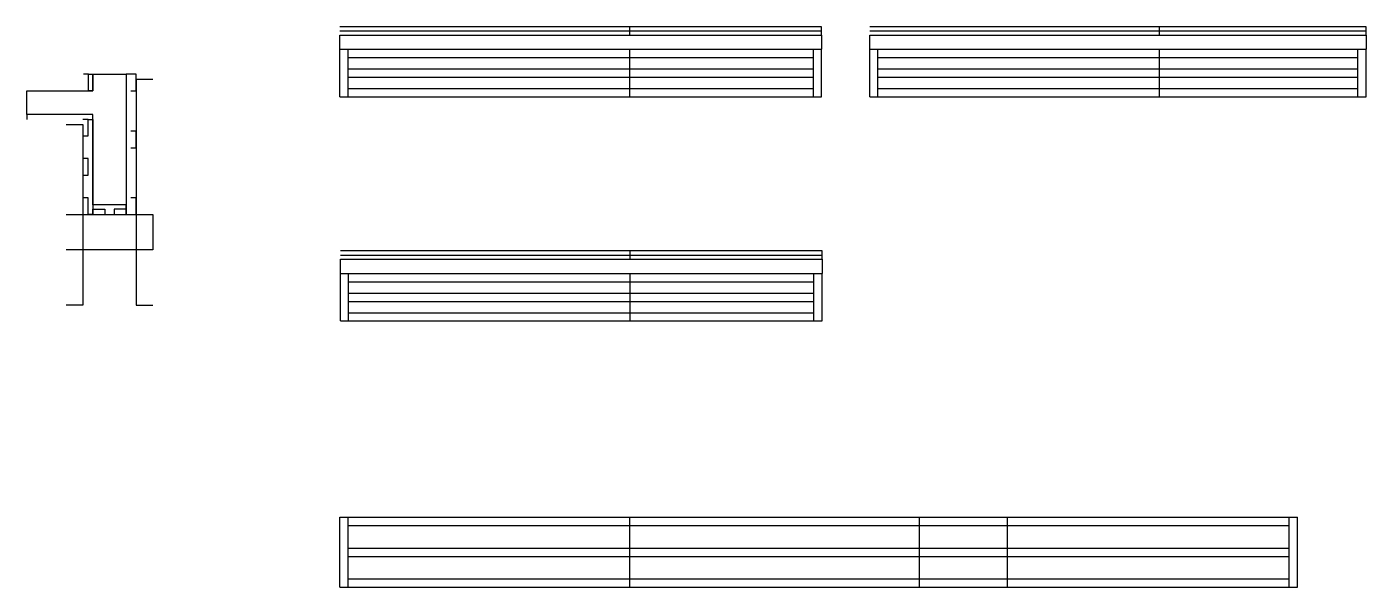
# Model space of a CAD drawing. Header units: metres. Extents: x 4646 to 5773, y 6523 to 6995.
import ezdxf

# ---------------------------------------------------------------- set-up
doc = ezdxf.new("R2010")
doc.units = ezdxf.units.M
for name, color, linetype in [('CONCRETO', 7, 'Continuous'), ('COTA', 7, 'Continuous'), ('Madeira', 7, 'Continuous'), ('Painéis', 7, 'Continuous'), ('SARR_2.2x7', 7, 'Continuous'), ('SARR_3.5x7', 7, 'Continuous')]:
    doc.layers.add(name, color=color, linetype=linetype)

msp = doc.modelspace()

# ---------------------------------------------------------------- linework, layer by layer
at = {"layer": 'CONCRETO', "color": 7, "lineweight": 25}
msp.add_lwpolyline([(4645.6, 6921.5), (4645.6, 6941.5), (4701.2, 6941.5), (4701.2, 6955.5), (4729.2, 6955.5), (4729.2, 6845.5), (4701.2, 6845.5), (4701.2, 6921.5)], dxfattribs=at)
at = {"layer": 'COTA', "color": 7, "lineweight": 25}
for p, q in [((4909.1, 6976.5), (4909.1, 6988.5)), ((5314.6, 6988.5), (5314.6, 6976.5)), ((5355.1, 6976.5), (5355.1, 6988.5)), ((5773.1, 6988.5), (5773.1, 6976.5)), ((4909.6, 6787.7), (4909.6, 6799.7)), ((5315.1, 6799.7), (5315.1, 6787.7))]:
    msp.add_line(p, q, dxfattribs=at)
at = {"layer": 'Madeira', "color": 7, "lineweight": 25}
for points in [[(4693.2, 6941.5), (4697.6, 6941.5), (4697.6, 6955.5), (4693.2, 6955.5)], [(4733.2, 6941.5), (4737.6, 6941.5), (4737.6, 6955.5), (4733.2, 6955.5)], [(4692.8, 6903.5), (4697.2, 6903.5), (4697.2, 6917.5), (4692.8, 6917.5)], [(4733.2, 6893.5), (4737.6, 6893.5), (4737.6, 6907.5), (4733.2, 6907.5)], [(4692.8, 6870.5), (4697.2, 6870.5), (4697.2, 6884.5), (4692.8, 6884.5)], [(4692.8, 6837.5), (4697.2, 6837.5), (4697.2, 6851.5), (4692.8, 6851.5)], [(4733.2, 6837.5), (4737.6, 6837.5), (4737.6, 6851.5), (4733.2, 6851.5)], [(4701.2, 6837.5), (4701.2, 6841.9), (4711.2, 6841.9), (4711.2, 6837.5)], [(4729.2, 6837.5), (4729.2, 6841.9), (4719.2, 6841.9), (4719.2, 6837.5)]]:
    msp.add_lwpolyline(points, dxfattribs=at)
at = {"layer": 'Painéis', "color": 7, "lineweight": 25}
for p, q in [((5153.1, 6988.5), (5153.1, 6995.5)), ((5599.1, 6988.5), (5599.1, 6995.5)), ((4909.1, 6976.5), (5314.6, 6976.5)), ((4909.1, 6936.5), (4909.1, 6976.5)), ((5153.1, 6936.5), (5153.1, 6976.5)), ((5314.6, 6936.5), (5314.6, 6976.5)), ((5355.1, 6976.5), (5773.1, 6976.5)), ((5355.1, 6936.5), (5355.1, 6976.5)), ((5599.1, 6936.5), (5599.1, 6976.5)), ((5773.1, 6936.5), (5773.1, 6976.5)), ((4909.1, 6936.5), (5314.6, 6936.5)), ((5355.1, 6936.5), (5773.1, 6936.5)), ((5153.6, 6799.7), (5153.6, 6806.7)), ((4909.6, 6787.7), (5315.1, 6787.7)), ((4909.6, 6747.7), (4909.6, 6787.7)), ((5153.6, 6747.7), (5153.6, 6787.7)), ((5315.1, 6747.7), (5315.1, 6787.7)), ((4909.6, 6747.7), (5315.1, 6747.7)), ((4909.1, 6582.5), (5715.1, 6582.5)), ((4909.1, 6523.5), (4909.1, 6582.5)), ((5153.1, 6523.5), (5153.1, 6582.5)), ((5397.1, 6523.5), (5397.1, 6582.5)), ((5397.1, 6523.5), (5397.1, 6582.5)), ((5471.1, 6523.5), (5471.1, 6582.5)), ((5471.1, 6523.5), (5471.1, 6582.5)), ((5715.1, 6523.5), (5715.1, 6582.5)), ((4909.1, 6523.5), (5715.1, 6523.5))]:
    msp.add_line(p, q, dxfattribs=at)
for points in [[(4909.1, 6988.5), (5314.6, 6988.5), (5314.6, 6995.5), (4909.1, 6995.5)], [(5355.1, 6988.5), (5773.1, 6988.5), (5773.1, 6995.5), (5355.1, 6995.5)], [(4697.6, 6955.5), (4701.2, 6955.5), (4701.2, 6941.5), (4697.6, 6941.5)], [(4733.2, 6955.5), (4729.2, 6955.5), (4729.2, 6837.5), (4733.2, 6837.5)], [(4701.2, 6917.5), (4701.2, 6921.5), (4645.6, 6921.5), (4645.6, 6917.5)], [(4697.2, 6917.5), (4701.2, 6917.5), (4701.2, 6837.5), (4697.2, 6837.5)], [(4729.2, 6841.9), (4729.2, 6845.5), (4701.2, 6845.5), (4701.2, 6841.9)], [(4909.6, 6799.7), (5315.1, 6799.7), (5315.1, 6806.7), (4909.6, 6806.7)]]:
    msp.add_lwpolyline(points, dxfattribs=at)
at = {"layer": 'SARR_2.2x7', "color": 7, "lineweight": 25}
for p, q in [((4909.1, 6992), (5153.1, 6992)), ((5153.1, 6992), (5314.6, 6992)), ((5355.1, 6992), (5599.1, 6992)), ((5599.1, 6992), (5773.1, 6992)), ((4916.1, 6936.5), (4916.1, 6976.5)), ((4916.1, 6969.5), (5153.1, 6969.5)), ((5153.1, 6969.5), (5307.7, 6969.5)), ((5307.7, 6936.5), (5307.7, 6976.5)), ((5362, 6936.5), (5362, 6976.5)), ((5362, 6969.5), (5599.1, 6969.5)), ((5599.1, 6969.5), (5766.1, 6969.5)), ((5766.1, 6936.5), (5766.1, 6976.5)), ((4916.1, 6960), (5153.1, 6960)), ((5153.1, 6960), (5307.7, 6960)), ((5362, 6960), (5599.1, 6960)), ((5599.1, 6960), (5766.1, 6960)), ((4916.1, 6953), (5153.1, 6953)), ((5153.1, 6953), (5307.7, 6953)), ((5362, 6953), (5599.1, 6953)), ((5599.1, 6953), (5766.1, 6953)), ((4916.1, 6943.5), (5153.1, 6943.5)), ((5153.1, 6943.5), (5307.7, 6943.5)), ((5362, 6943.5), (5599.1, 6943.5)), ((5599.1, 6943.5), (5766.1, 6943.5)), ((4909.6, 6803.2), (5153.6, 6803.2)), ((5153.6, 6803.2), (5315.1, 6803.2)), ((4916.5, 6747.7), (4916.5, 6787.7)), ((5308.1, 6747.7), (5308.1, 6787.7)), ((4916.5, 6780.7), (5153.6, 6780.7)), ((5153.6, 6780.7), (5308.1, 6780.7)), ((4916.5, 6771.2), (5153.6, 6771.2)), ((5153.6, 6771.2), (5308.1, 6771.2)), ((4916.5, 6764.2), (5153.6, 6764.2)), ((4916.5, 6754.7), (5153.6, 6754.7)), ((5153.6, 6764.2), (5308.1, 6764.2)), ((5153.6, 6754.7), (5308.1, 6754.7)), ((4916.1, 6523.5), (4916.1, 6582.5)), ((4916.1, 6575.5), (5153.1, 6575.5)), ((5153.1, 6575.5), (5397.1, 6575.5)), ((5397.1, 6575.5), (5471.1, 6575.5)), ((5471.1, 6575.5), (5708.2, 6575.5)), ((5708.2, 6523.5), (5708.2, 6582.5)), ((4916.1, 6556.5), (5153.1, 6556.5)), ((5153.1, 6556.5), (5397.1, 6556.5)), ((5397.1, 6556.5), (5471.1, 6556.5)), ((5471.1, 6556.5), (5708.2, 6556.5)), ((4916.1, 6549.5), (5153.1, 6549.5)), ((5153.1, 6549.5), (5397.1, 6549.5)), ((5397.1, 6549.5), (5471.1, 6549.5)), ((5471.1, 6549.5), (5708.2, 6549.5)), ((4916.1, 6530.5), (5153.1, 6530.5)), ((5153.1, 6530.5), (5397.1, 6530.5)), ((5397.1, 6530.5), (5471.1, 6530.5)), ((5471.1, 6530.5), (5708.2, 6530.5))]:
    msp.add_line(p, q, dxfattribs=at)
at = {"layer": 'SARR_3.5x7', "color": 7, "lineweight": 25}
for points in [[(4751.6, 6951.1), (4737.6, 6951.1), (4737.6, 6761), (4751.6, 6761)], [(4678.8, 6913.1), (4692.8, 6913.1), (4692.8, 6761), (4678.8, 6761)], [(4678.8, 6837.5), (4751.6, 6837.5), (4751.6, 6807.5), (4678.8, 6807.5)]]:
    msp.add_lwpolyline(points, dxfattribs=at)

doc.saveas('drawing.dxf')
